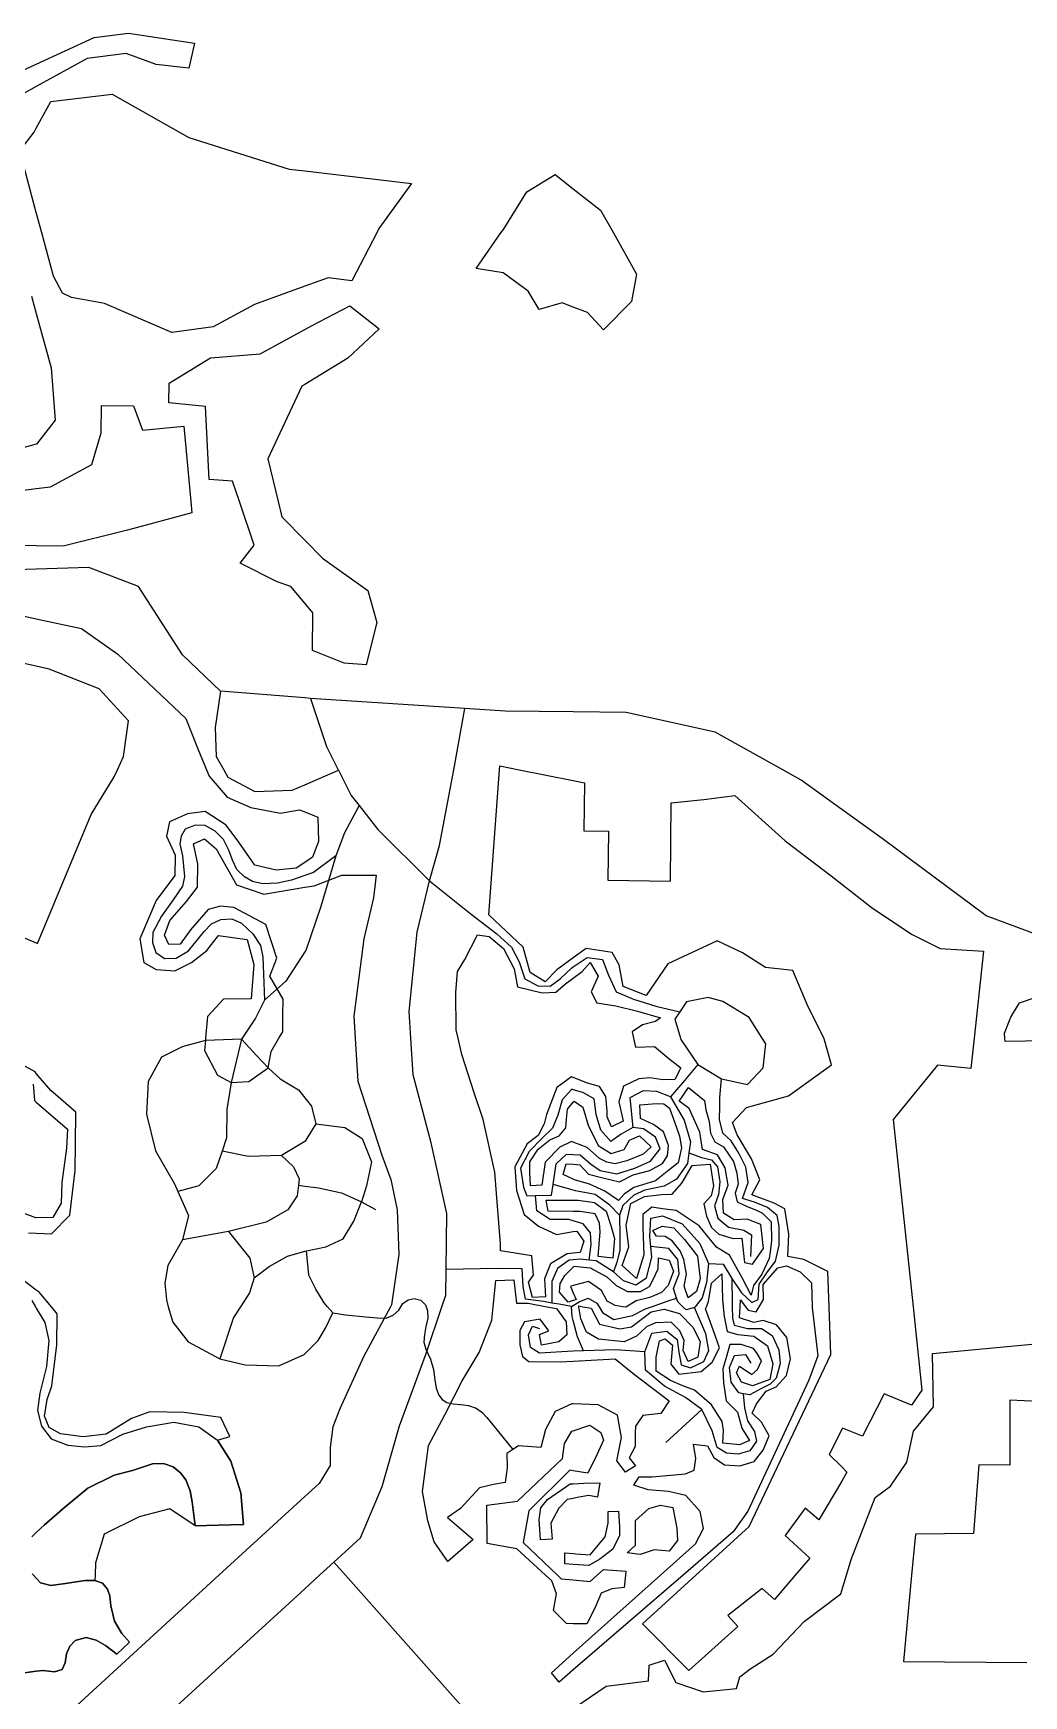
# Model space of a CAD drawing. Header units: millimetres. Extents: x 0 to 1153, y 0 to 888.
# Drawn here: x 419.7 to 530.3, y 586.5 to 772.3 of the extents above; entities that cross this region are included whole.
import ezdxf

# ---------------------------------------------------------------- set-up
doc = ezdxf.new("R2010")
doc.units = ezdxf.units.MM

msp = doc.modelspace()

# ---------------------------------------------------------------- linework, layer by layer
at = {"layer": 'parks'}
for points in [[(418.309, 768.0846, 4.2425), (420, 768.8654, 4.2388), (426.4664, 771.8511, 4.1881), (430.308, 772.3155, 4.1583), (437.6711, 771.2225, 4.1033), (437.0295, 768.4055, 4.1118), (433.4146, 768.8397, 4.1383), (430.0327, 770.0423, 4.1625), (425.6785, 769.4912, 4.1958), (420, 766.3549, 4.24), (418.5339, 765.5452, 4.2432)], [(418.1607, 759.1661, 4.2468), (419.7524, 761.2468, 4.2427), (420, 761.6983, 4.242), (421.6403, 764.6898, 4.2287), (428.491, 765.4986, 4.1781), (437.0473, 760.6558, 4.1218), (448.257, 757.1373, 4.049), (450, 756.9338, 4.0373), (461.9354, 755.5403, 4.0681), (458.2938, 750.4925, 4.0708), (458.0383, 750, 4.0713), (455.266, 744.6567, 4.1111), (452.6006, 744.9678, 4.1016), (450, 744.0351, 4.1033), (444.3812, 742.0198, 4.1552), (439.7476, 739.5208, 4.2038), (435.1367, 738.8891, 4.2362), (427.6236, 742.1118, 4.2564), (423.9316, 742.7792, 4.274), (422.9148, 743.284, 4.2766), (421.9066, 745.164, 4.2693), (420.6129, 750, 4.2432), (420, 752.291, 4.2462), (418.1607, 759.1661, 4.2468)], [(469.1485, 746.0399, 4.1339), (471.9256, 750, 4.1064), (472.1982, 750.3887, 4.1061), (474.8066, 754.5942, 4.101), (477.9947, 756.5161, 4.103), (480, 754.9434, 4.1123), (483.0612, 752.5427, 4.162), (484.4821, 750, 4.1884), (487.0659, 745.3764, 4.265), (486.5174, 742.326, 4.2845), (483.3863, 739.1675, 4.2684), (481.5798, 741.1129, 4.226), (480, 741.7126, 4.1987), (478.7478, 742.188, 4.1914), (476.2052, 741.429, 4.1917), (474.9515, 743.4885, 4.1706), (472.1634, 745.548, 4.1457), (469.1485, 746.0399, 4.1339)], [(419.474, 742.9262, 4.2979), (420, 741.0105, 4.3105), (421.6704, 734.927, 4.3439), (422.1189, 729.0769, 4.3832), (420.0323, 726.3889, 4.4133), (420, 726.3799, 4.4135), (417.9875, 725.8191, 4.4198)], [(434.8172, 731.0041, 4.3003), (434.8439, 733.206, 4.2828), (439.4735, 736.0303, 4.2339), (445.0012, 736.4742, 4.1985), (450, 739.1997, 4.1458), (450.7695, 739.6192, 4.144), (455.0322, 741.8533, 4.135), (458.3256, 739.2859, 4.1657), (454.8174, 736.0112, 4.1857), (450, 733.0594, 4.1997), (449.6724, 732.8587, 4.2033), (445.8818, 724.7556, 4.2935), (447.0287, 720, 4.3287), (447.4416, 718.288, 4.3454), (450, 715.6794, 4.3618), (451.9886, 713.6518, 4.3889), (457.0594, 710.0314, 4.4414), (458.0468, 706.4512, 4.4834), (456.8627, 701.736, 4.5324), (454.4034, 701.9145, 4.5241), (450.8482, 703.3236, 4.4994), (450.8997, 707.5601, 4.453), (450, 708.6254, 4.4391), (448.4337, 710.4799, 4.4262), (446.9057, 711.0095, 4.4276), (442.7753, 713.0946, 4.4244), (444.3342, 715.1106, 4.395), (442.69, 720, 4.3495), (441.9277, 722.2669, 4.3343), (439.3087, 722.4566, 4.3457), (438.8962, 730.6107, 4.2813), (434.8172, 731.0041, 4.3003)], [(417.9711, 721.1733, 4.4522), (420, 721.4352, 4.4483), (421.589, 721.6404, 4.4391), (426.1904, 724.1212, 4.3982), (427.2565, 727.6764, 4.3663), (427.3015, 730.7237, 4.3433), (430.8813, 730.6802, 4.3242), (431.8713, 727.9642, 4.3399), (436.4799, 728.41, 4.312), (437.267, 720, 4.3755), (437.3854, 718.7353, 4.3887), (430.193, 716.7784, 4.4443), (423.0109, 715.0072, 4.4977), (420, 715.0438, 4.5117), (414.3171, 715.1128, 4.516)], [(417.1656, 707.4959, 4.5951), (420, 706.8846, 4.5994), (425.0648, 705.7924, 4.5873), (429.1299, 702.9369, 4.5991), (436.7064, 695.7272, 4.642), (438.0479, 692.3379, 4.6726), (439.0198, 690, 4.6936), (439.3213, 689.2746, 4.6989), (441.3388, 686.9364, 4.7116), (443.9782, 685.7893, 4.711), (447.2953, 685.1729, 4.7027), (449.4256, 685.5466, 4.6899), (450, 685.3072, 4.6898), (451.4692, 684.6948, 4.7), (451.5482, 681.9899, 4.7271), (450.8796, 680.2325, 4.7427), (450, 679.6488, 4.7459), (449.0507, 679.0189, 4.7558), (446.8184, 678.8044, 4.7665), (444.4113, 679.3354, 4.7707), (442.6444, 681.9121, 4.7533), (441.2133, 683.8344, 4.7411), (438.8822, 685.3587, 4.7369), (436.8969, 685.0855, 4.7478), (434.8878, 684.1714, 4.7646), (434.5569, 682.5864, 4.7801), (435.5062, 680.4656, 4.7952), (435.4784, 678.1801, 4.8158), (433.3908, 675.3993, 4.8482), (431.5564, 671.1008, 4.8923), (432.0278, 668.4561, 4.9138), (433.4009, 667.6775, 4.9163), (435.469, 667.5316, 4.9112), (437.3506, 668.4844, 4.8967), (439.061, 669.811, 4.8791), (440.3439, 671.4772, 4.8594), (443.5672, 671.0293, 4.8529), (444.3084, 668.2326, 4.8771), (444.0064, 664.4173, 4.9144), (440.929, 664.371, 4.9237), (439.1154, 662.4417, 4.9467), (438.9268, 660, 4.9697), (438.9068, 659.7403, 4.9708), (438.8133, 658.6264, 4.9755), (440.2666, 655.8954, 4.9829), (441.7668, 655.0502, 4.9826), (443.7584, 655.184, 4.9772), (445.9026, 656.7005, 4.9655), (446.2286, 658.5363, 4.9569), (447.0988, 660, 4.9484), (447.534, 660.732, 4.9401), (447.5565, 662.5901, 4.9219), (447.5782, 664.3739, 4.9044), (446.0829, 666.9381, 4.884), (446.8747, 668.9634, 4.8619), (445.6415, 672.7138, 4.8297), (442.0764, 674.6248, 4.824), (440.5919, 674.7822, 4.8279), (439.2124, 674.3808, 4.8365), (437.2349, 672.119, 4.8641), (436.0968, 670.5346, 4.8822), (434.8177, 670.4943, 4.8868), (434.3189, 671.5411, 4.8791), (434.9059, 673.1508, 4.8628), (436.7779, 675.2838, 4.837), (438.012, 676.8764, 4.818), (438.0439, 679.5056, 4.7939), (437.5512, 681.7138, 4.7757), (438.7968, 682.2748, 4.7655), (440.118, 681.1716, 4.7704), (442.3629, 677.158, 4.7992), (445.427, 676.108, 4.7978), (450, 676.8752, 4.7734), (451.0567, 677.0525, 4.7748), (454.1477, 678.2136, 4.7724), (457.9761, 678.2415, 4.7834), (457.6976, 675.7081, 4.8081), (456.6111, 671.1311, 4.8509), (455.467, 662.4755, 4.9341), (455.6306, 660, 4.9595), (455.9464, 655.2219, 4.9838), (458.627, 646.938, 5.0359), (459.6011, 644.2315, 5.0542), (460.335, 640.831, 5.0753), (460.5299, 635.8202, 5.1026), (459.6948, 630.2273, 5.1271), (459.5721, 630, 5.1275), (456.5553, 624.4114, 5.1171), (453.9273, 618.5893, 5.1047), (453.1356, 616.5733, 5.1003), (452.852, 614.2816, 5.0997), (452.8274, 612.2562, 5.1009), (451.5963, 610.2548, 5.0916), (450, 608.7904, 5.0781), (440.4175, 600, 5.0707), (420, 581.2703, 4.8309)], [(390, 683.3735, 4.864), (420, 670.6633, 4.9343), (420.154, 670.5981, 4.9343), (426.1471, 685.0209, 4.7942), (428.7074, 689.2084, 4.7477), (429.0719, 690, 4.7393), (429.7499, 691.4723, 4.7202), (430.3178, 695.4609, 4.6744), (427.0369, 699.0596, 4.6508), (421.4373, 701.2555, 4.6532), (420, 701.5779, 4.6564), (417.1016, 702.2281, 4.6516)], [(470.5731, 673.7956, 4.8665), (471.774, 690, 4.7023), (471.806, 690.432, 4.6976), (473.9659, 690, 4.7083), (480, 688.7932, 4.7374), (481.2533, 688.5425, 4.759), (481.1884, 683.1911, 4.8139), (483.9292, 683.1578, 4.8547), (483.8624, 677.6578, 4.91), (490.8542, 677.5729, 5.0111), (490.9602, 686.3061, 4.9282), (494.5851, 686.6896, 4.979), (498.0669, 687.1305, 5.0274), (503.6637, 682.0727, 5.1558), (508.8027, 678.1449, 5.2637), (510, 677.2183, 5.2885), (513.4503, 674.5482, 5.3852), (517.8659, 671.5955, 5.5032), (521.0036, 670.0243, 5.5821), (525.8589, 669.7237, 5.6878), (524.7867, 660, 5.7336), (524.4131, 656.6117, 5.739), (520.6855, 656.9821, 5.6636), (515.7608, 650.9184, 5.6017), (517.968, 630, 5.7553), (518.9504, 620.6899, 5.7817), (517.7951, 619.0035, 5.7719), (514.7413, 620.2485, 5.7363), (512.3343, 615.5202, 5.7249), (510.0758, 616.4396, 5.6995), (510, 616.2893, 5.6993), (508.5854, 613.4843, 5.6917), (510, 612.0922, 5.7151), (510.5835, 611.518, 5.7223), (510, 610.5241, 5.721), (507.4417, 606.1667, 5.7051), (505.9232, 607.4768, 5.6807), (503.6965, 604.4374, 5.6645), (506.423, 601.9048, 5.7087), (504.7974, 600, 5.6958), (502.4829, 597.288, 5.6691), (501.1232, 598.5125, 5.6509), (497.2824, 595.4927, 5.6021), (498.3944, 594.2712, 5.6169), (492.9242, 589.3478, 5.5404), (487.7209, 594.568, 5.4748), (493.6815, 600, 5.5573), (499.665, 605.4527, 5.6096), (508.8011, 624.6693, 5.652), (508.59, 630, 5.6289), (508.4341, 633.9379, 5.5982), (505.7809, 635.2617, 5.5532), (503.9948, 635.5993, 5.527), (504.105, 638.0975, 5.5105), (503.6519, 640.9278, 5.4841), (502.4531, 641.5835, 5.4636), (499.9546, 642.4872, 5.4241), (500.8622, 644.1767, 5.424), (499.9156, 646.5204, 5.3948), (498.3339, 649.2065, 5.3549), (497.7911, 650.579, 5.338), (499.3458, 652.2513, 5.3464), (504.0609, 653.56, 5.3987), (508.8744, 657.0511, 5.4362), (508.0225, 659.9513, 5.4041), (507.9983, 660, 5.4034), (506.1268, 663.7654, 5.3472), (504.5506, 667.5664, 5.2936), (501.486, 667.9195, 5.2489), (498.9086, 669.5583, 5.1991), (496.0957, 670.8934, 5.1482), (490.5579, 668.303, 5.0968), (488.1656, 664.7825, 5.099), (485.5883, 665.7802, 5.0545), (485.1302, 668.2017, 5.0239), (484.3398, 669.5865, 4.999), (481.4361, 670.0213, 4.9547), (480, 668.9762, 4.9459), (478.1706, 667.645, 4.9541), (476.8515, 666.2951, 4.9641), (475.1701, 667.3562, 4.9477), (474.3973, 670.1811, 4.9158), (470.5731, 673.7956, 4.8665)], [(466.8875, 665.1244, 4.9443), (467.0756, 667.4545, 4.921), (467.8994, 668.8197, 4.9096), (469.307, 671.5437, 4.8859), (470.6075, 671.3607, 4.8918), (472.2059, 670.0497, 4.9103), (473.3931, 667.7773, 4.9376), (473.7762, 665.7656, 4.9598), (476.5172, 665.0912, 4.9756), (478.0603, 665.1468, 4.98), (479.1188, 666.1003, 4.9734), (480, 666.7347, 4.9695), (480.9973, 667.4527, 4.9755), (481.8969, 668.4825, 4.977), (482.7735, 666.9573, 5.0046), (482.0167, 665.1824, 5.0128), (482.6494, 663.976, 5.0337), (484.755, 663.6252, 5.0652), (487.1773, 663.029, 5.1033), (489.7494, 662.273, 5.1446), (489.1773, 661.8804, 5.1409), (487.7261, 661.4985, 5.1257), (486.5816, 660.704, 5.1187), (486.7381, 660, 5.1278), (486.9605, 658.9989, 5.1376), (489.0632, 659.0663, 5.1644), (490.6696, 657.7552, 5.1944), (492.0312, 656.6887, 5.2196), (491.3683, 655.4052, 5.22), (489.993, 655.3475, 5.2025), (488.5496, 655.5973, 5.1819), (487.3331, 655.4541, 5.1671), (485.6212, 654.6665, 5.1502), (485.1123, 652.8979, 5.1558), (485.5734, 650.7273, 5.1769), (484.2631, 650.0927, 5.1641), (483.7974, 651.232, 5.1501), (483.8052, 651.8731, 5.1458), (483.6569, 653.4824, 5.1327), (482.9515, 654.6246, 5.1157), (481.581, 654.9664, 5.0954), (480, 655.6236, 5.0703), (479.8078, 655.7034, 5.0691), (478.171, 654.5153, 5.071), (476.9993, 651.4725, 5.0867), (476.7469, 650.4348, 5.0925), (476.0839, 649.142, 5.0982), (474.8576, 648.1905, 5.0991), (473.4599, 645.6336, 5.1093), (473.6594, 642.9737, 5.127), (474.5141, 640.3058, 5.1481), (476.1205, 638.9947, 5.1646), (478.1395, 638.0874, 5.1808), (480, 638.3929, 5.1882), (480.4057, 638.4595, 5.1932), (481.1991, 637.3255, 5.2115), (480.776, 636.0483, 5.2146), (480, 635.9686, 5.2048), (479.3197, 635.8988, 5.2017), (477.4441, 634.7879, 5.1991), (476.7764, 633.1141, 5.2065), (476.9118, 631.0961, 5.2206), (475.4645, 631.0394, 5.2127), (474.9897, 632.7363, 5.1991), (475.5667, 633.5284, 5.1972), (475.3613, 635.7052, 5.182), (471.8753, 636.2307, 5.1602), (471.8851, 637.039, 5.1553), (471.5363, 641.2247, 5.1277), (471.2547, 645.0192, 5.1031), (469.9517, 650.9169, 5.0617), (468.9412, 653.9119, 5.0398), (467.5386, 658.194, 5.0095), (467.1352, 660, 4.9977), (466.9247, 660.9426, 4.9873), (466.8875, 665.1244, 4.9443)], [(532.8103, 659.7248, 5.8992), (528.2699, 659.6312, 5.8063), (528.2436, 660, 5.8047), (528.2016, 660.5891, 5.7998), (528.8783, 662.3557, 5.8018), (529.8647, 663.9513, 5.8117), (533.6848, 665.2708, 5.883)], [(419.1377, 638.2463, 5.0973), (420, 638.2106, 5.0933), (421.6858, 638.141, 5.0903), (423.7652, 640.2343, 5.0789), (424.3293, 645.2266, 5.0601), (424.3654, 648.1996, 5.0495), (424.4086, 651.7579, 5.0367), (421.6248, 654.1705, 5.0349), (420, 656.0805, 5.0323), (419.8677, 656.2361, 5.0322), (417.0734, 657.7846, 5.0347)], [(485.4498, 634.6164, 5.2868), (486.2104, 636.7072, 5.2824), (485.9121, 639.1267, 5.2617), (486.4289, 641.5364, 5.2518), (487.9728, 642.3167, 5.2668), (489.9174, 642.5347, 5.291), (491.061, 642.5952, 5.3057), (492.1224, 643.7903, 5.3114), (493.2736, 645.7927, 5.3125), (495.3052, 645.9353, 5.3382), (495.6755, 643.5148, 5.3602), (495.4221, 642.3936, 5.3648), (494.6042, 641.5115, 5.3602), (494.9072, 640.1326, 5.3739), (495.4589, 638.8436, 5.3904), (496.2572, 638.1091, 5.4062), (497.8734, 637.6063, 5.4312), (498.8492, 637.6688, 5.4437), (499.1358, 634.9428, 5.467), (500.0207, 634.7648, 5.48), (501.2568, 636.5245, 5.4839), (500.9615, 639.1856, 5.461), (499.4341, 639.771, 5.4365), (497.9708, 639.7051, 5.4176), (496.773, 640.4444, 5.3965), (496.7037, 641.9785, 5.3847), (497.2986, 643.5788, 5.3812), (496.9944, 645.5152, 5.3634), (496.1169, 646.9661, 5.3416), (494.4298, 647.5534, 5.3153), (494.1336, 649.4897, 5.2977), (492.9513, 652.1616, 5.2634), (491.8264, 652.9837, 5.243), (492.8918, 654.5039, 5.2462), (494.6641, 653.0329, 5.2797), (494.8033, 651.9905, 5.2889), (495.2031, 650.6847, 5.3033), (495.3473, 649.4007, 5.3143), (495.823, 648.4285, 5.3274), (496.775, 647.8502, 5.344), (497.8982, 646.229, 5.3703), (498.2819, 644.9235, 5.3846), (498.4351, 643.7136, 5.3952), (498.0948, 642.6771, 5.3981), (498.3228, 641.7079, 5.408), (499.4516, 641.211, 5.4265), (500.4935, 640.7988, 5.4432), (501.1528, 640.4656, 5.4544), (502.1, 639.4877, 5.4739), (502.1625, 637.3963, 5.4897), (501.9871, 636.1161, 5.4966), (501.8904, 635.3925, 5.5005), (501.0698, 633.6277, 5.5021), (500.1513, 632.3565, 5.499), (499.8908, 631.3004, 5.503), (498.8674, 633.2456, 5.4755), (497.4434, 635.7531, 5.4386), (495.992, 636.6721, 5.4128), (494.0866, 639.0275, 5.3709), (491.51, 640.7406, 5.3246), (489.9778, 640.9265, 5.3031), (488.7733, 641.1083, 5.2858), (487.7886, 640.3119, 5.2783), (487.7711, 638.8718, 5.2881), (487.8936, 635.7947, 5.3112), (487.0543, 633.1474, 5.3184), (485.4498, 634.6164, 5.2868)], [(475.1382, 644.9721, 5.1211), (475.1528, 646.1799, 5.1134), (476.0653, 647.6091, 5.1081), (477.3726, 648.6525, 5.1069), (478.4251, 649.1136, 5.1082), (479.171, 649.9873, 5.1055), (479.2626, 650.9525, 5.0993), (479.3643, 652.0849, 5.092), (480, 652.8461, 5.0893), (480.0942, 652.9588, 5.0898), (481.0612, 652.3059, 5.1069), (481.684, 650.282, 5.129), (482.7834, 648.02, 5.1589), (484.2269, 647.1104, 5.1842), (485.695, 647.5758, 5.2003), (486.2751, 648.6188, 5.2007), (487.4078, 649.0975, 5.2122), (488.6956, 647.8739, 5.2377), (487.7987, 647.0671, 5.2315), (485.9992, 646.2991, 5.2131), (484.7006, 645.9803, 5.1982), (483.7358, 646.1593, 5.1843), (482.9336, 646.5686, 5.1709), (481.5659, 647.7932, 5.1445), (480, 648.3806, 5.1199), (479.7997, 648.4558, 5.1185), (478.4895, 647.8305, 5.1171), (476.8549, 646.1592, 5.1211), (476.5039, 643.5803, 5.1364), (475.2085, 643.5217, 5.1308), (475.1382, 644.9721, 5.1211)], [(478.8598, 644.7596, 5.1395), (479.2021, 645.9635, 5.1329), (480, 645.9151, 5.1368), (480.7354, 645.8705, 5.1468), (481.6976, 644.8181, 5.1667), (483.2988, 644.3898, 5.1907), (485.1637, 643.9676, 5.2183), (486.7077, 644.7573, 5.2332), (488.5753, 645.2085, 5.2546), (489.9595, 646.0001, 5.2674), (490.5376, 646.8759, 5.2688), (490.6392, 648.0083, 5.2623), (490.0824, 649.5389, 5.2442), (488.9575, 650.361, 5.2237), (487.519, 651.0196, 5.2003), (487.4497, 652.5536, 5.1887), (489.3135, 652.6982, 5.2121), (490.1206, 652.6884, 5.2227), (490.7619, 652.1882, 5.2346), (491.3107, 650.6576, 5.2525), (491.8585, 649.0435, 5.271), (492.0826, 647.7491, 5.283), (491.7424, 646.0621, 5.2904), (490.6779, 645.2666, 5.282), (489.2089, 644.0765, 5.2709), (486.77, 643.307, 5.244), (485.7065, 642.5951, 5.2349), (485.0503, 641.869, 5.2313), (483.5288, 642.9282, 5.2038), (481.8357, 643.6828, 5.1763), (480.1395, 644.1866, 5.1504), (480, 644.2491, 5.1482), (478.8598, 644.7596, 5.1395)], [(476.9709, 641.8928, 5.1497), (480, 641.9191, 5.1641), (480.5356, 641.9238, 5.1712), (482.3865, 641.6598, 5.1975), (483.6693, 640.6778, 5.2212), (484.2171, 639.0636, 5.2396), (484.599, 637.6095, 5.2547), (484.4128, 635.4374, 5.2673), (482.8008, 635.6242, 5.2445), (483.0017, 638.3536, 5.2284), (482.9257, 639.3302, 5.2206), (482.4509, 640.3767, 5.2071), (480.7598, 640.6388, 5.1829), (480, 640.648, 5.1728), (477.2039, 640.682, 5.1589), (476.9709, 641.8928, 5.1497)], [(488.8938, 638.5237, 5.3055), (489.9544, 638.994, 5.3162), (491.2551, 638.8295, 5.3347), (492.4459, 637.5142, 5.3597), (493.8857, 635.6476, 5.392), (494.1749, 633.1353, 5.4136), (493.7579, 631.7001, 5.4181), (492.8541, 630.9862, 5.411), (492.3824, 632.2836, 5.3956), (492.6387, 633.6464, 5.3895), (492.3467, 635.2667, 5.3742), (491.9429, 636.238, 5.362), (491.0696, 637.373, 5.3424), (490.2684, 637.8659, 5.3283), (489.2935, 637.8777, 5.3153), (488.8938, 638.5237, 5.3055)], [(478.4608, 631.6441, 5.2257), (478.5525, 632.6094, 5.2198), (479.0506, 633.4861, 5.2166), (480, 634.4154, 5.2155), (480.1101, 634.5232, 5.2162), (481.89, 634.3344, 5.2412), (483.7402, 633.3548, 5.2727), (484.7833, 632.3758, 5.2934), (486.07, 631.719, 5.3151), (487.5243, 631.7014, 5.3347), (488.506, 632.2563, 5.344), (488.9231, 633.041, 5.3441), (489.4971, 634.242, 5.3434), (489.5119, 635.4591, 5.3351), (490.7234, 635.1935, 5.3531), (491.1962, 633.9798, 5.3679), (490.6094, 632.3794, 5.3712), (489.8804, 631.5799, 5.3671), (488.5711, 631.0382, 5.3533), (487.024, 630.6482, 5.3353), (485.9677, 630, 5.3257), (485.8806, 629.9466, 5.3247), (485.5245, 630, 5.3197), (484.6681, 630.1285, 5.3074), (483.7949, 630.613, 5.2923), (483.1543, 631.8288, 5.2754), (481.7117, 632.8126, 5.2493), (480, 632.3551, 5.2296), (479.6832, 632.2705, 5.2284), (480, 631.5421, 5.2351), (480.313, 630.8225, 5.2442), (480, 630.7088, 5.2408), (479.4219, 630.4988, 5.2389), (478.4608, 631.6441, 5.2257)], [(419.4924, 604.2796, 5.0625), (420, 604.7514, 5.061), (420.9231, 605.6095, 5.0635), (423.193, 607.5983, 5.0689), (425.7603, 609.7322, 5.0738), (428.7107, 611.1645, 5.0766), (430.7474, 611.7159, 5.0775), (431.8787, 612.0831, 5.078), (433.002, 612.4505, 5.0784), (434.2091, 612.4823, 5.0783), (435.2834, 612.0975, 5.0778), (436.1224, 611.4276, 5.0772), (436.7123, 610.6492, 5.0765), (437.2088, 609.4166, 5.0755), (437.4098, 608.1969, 5.0745), (437.7606, 605.498, 5.0724), (440.335, 605.5782, 5.0739), (443.1732, 605.6739, 5.0754), (442.8483, 609.1902, 5.0765), (441.7324, 612.7254, 5.0779), (440.2429, 615.1037, 5.0794), (441.6143, 615.5052, 5.0792), (440.6252, 617.6358, 5.0807), (436.5402, 618.1964, 5.0834), (432.6967, 618.2431, 5.0857), (430.6497, 617.4967, 5.0858), (427.8154, 615.7471, 5.0843), (425.2544, 615.453, 5.0847), (422.6933, 615.8093, 5.0864), (421.4231, 616.503, 5.0884), (420.9351, 617.782, 5.0916), (421.2055, 619.6464, 5.0957), (421.7434, 621.1637, 5.0987), (422.3104, 625.7378, 5.1082), (422.3527, 629.2218, 5.1157), (421.6946, 630, 5.1185), (420.3279, 631.6159, 5.1152), (420, 631.8674, 5.1149), (417.2874, 633.9479, 5.1221)], [(477.5605, 589.079, 5.3262), (480, 591.2661, 5.363), (489.7414, 600, 5.5082), (493.6555, 603.5093, 5.542), (494.5631, 605.1987, 5.5462), (494.1869, 607.1267, 5.5333), (492.5943, 608.9208, 5.5053), (490.6575, 609.3532, 5.4788), (488.3901, 609.5387, 5.449), (486.7739, 610.0415, 5.4261), (487.3609, 611.0007, 5.4293), (488.8072, 610.9832, 5.4479), (492.5277, 611.3376, 5.4941), (493.5075, 611.7252, 5.5049), (493.6831, 613.024, 5.5016), (493.4548, 614.6343, 5.4918), (494.9951, 614.4576, 5.5125), (495.7065, 613.1481, 5.5272), (496.9115, 612.3437, 5.546), (498.6124, 612.2301, 5.5684), (500.2325, 612.7029, 5.5872), (501.2149, 613.9733, 5.5947), (501.8898, 615.5819, 5.597), (501.0213, 617.1163, 5.5795), (499.9784, 618.1047, 5.5619), (500.4784, 619.1393, 5.5643), (501.5428, 620.5759, 5.5724), (502.6832, 621.036, 5.5855), (503.8335, 622.3136, 5.5955), (504.2716, 624.1667, 5.594), (503.8853, 626.578, 5.5793), (502.6954, 627.9677, 5.558), (501.2389, 628.4593, 5.5366), (500.1812, 628.2305, 5.5234), (498.5651, 628.7519, 5.4997), (498.635, 630, 5.4954), (498.6774, 630.7576, 5.4906), (499.2608, 630, 5.5038), (499.5586, 629.6133, 5.5094), (500.4436, 629.4446, 5.5219), (500.781, 630, 5.5242), (501.2673, 630.8005, 5.525), (501.2079, 632.4924, 5.5121), (502.8605, 634.3307, 5.521), (503.8223, 634.5607, 5.5322), (505.3488, 633.901, 5.5573), (506.6286, 632.6775, 5.5832), (506.6817, 630, 5.6033), (506.6831, 629.9264, 5.6036), (507.3449, 624.529, 5.6332), (506.3368, 621.8001, 5.6305), (499.5258, 607.1548, 5.6008), (497.8753, 604.8333, 5.5895), (492.268, 600, 5.5397), (480, 589.4253, 5.358), (478.4112, 588.0558, 5.3338), (477.5605, 589.079, 5.3262)], [(489.2625, 622.8157, 5.4015), (489.2811, 624.3486, 5.395), (489.6392, 626.1934, 5.3916), (490.2813, 626.4179, 5.3992), (491.0957, 625.7018, 5.4131), (490.8943, 623.595, 5.4196), (491.7837, 622.4692, 5.4363), (494.2966, 622.7546, 5.4681), (495.524, 623.7897, 5.4799), (496.3506, 625.3965, 5.4841), (495.6479, 627.4121, 5.4663), (494.7812, 629.7549, 5.4448), (494.8829, 630, 5.4452), (495.1187, 630.5685, 5.4443), (495.4636, 632.6457, 5.4342), (496.611, 633.6818, 5.4422), (496.6647, 630.8564, 5.463), (496.7604, 630, 5.4703), (496.8809, 628.921, 5.4764), (497.1881, 627.2354, 5.4876), (498.3908, 626.8956, 5.505), (500.1628, 626.7161, 5.5293), (501.6921, 625.6383, 5.554), (502.315, 623.6236, 5.5703), (501.9739, 621.853, 5.5729), (500.0154, 621.1613, 5.55), (498.8137, 621.5754, 5.5325), (498.251, 622.623, 5.5208), (498.5875, 623.3529, 5.5222), (499.9591, 622.4443, 5.544), (500.6052, 623.0032, 5.5502), (501.0245, 623.9645, 5.5519), (500.5469, 624.7787, 5.5423), (500.1461, 625.3411, 5.5347), (498.7767, 625.7666, 5.5148), (497.4902, 625.7822, 5.4976), (497.0631, 624.1799, 5.4986), (496.7218, 623.0504, 5.4988), (496.8069, 621.5069, 5.5064), (497.0942, 619.4963, 5.5186), (498.3731, 618.1985, 5.5406), (498.839, 616.418, 5.554), (499.7093, 615.0323, 5.571), (498.5689, 614.5722, 5.5581), (496.7091, 614.762, 5.5333), (496.8065, 616.2011, 5.5286), (496.6504, 617.1694, 5.5225), (495.4663, 619.0422, 5.4992), (493.5361, 620.6731, 5.467), (492.2555, 621.1718, 5.4481), (490.8719, 621.7462, 5.4274), (489.2625, 622.8157, 5.4015)], [(463.1416, 609.3527, 5.194), (463.8434, 614.5012, 5.1882), (465.6673, 617.9357, 5.1941), (467.5753, 621.713, 5.1976), (469.476, 624.8957, 5.2009), (470.8945, 628.5117, 5.198), (471.0469, 630, 5.1939), (471.3478, 632.9384, 5.1776), (473.3784, 632.9881, 5.1886), (473.6667, 630.4107, 5.2065), (474.9612, 630.395, 5.214), (477.0546, 630, 5.2286), (478.1188, 629.7992, 5.2357), (479.2277, 628.3269, 5.2489), (479.2821, 626.8766, 5.2559), (478.3854, 626.0884, 5.2538), (476.4387, 625.7032, 5.243), (476.2137, 626.9139, 5.2366), (477.2654, 627.31, 5.2414), (476.3222, 628.613, 5.2302), (474.5363, 628.3095, 5.2207), (474.0372, 627.3492, 5.2213), (474.0175, 625.7326, 5.2274), (474.3216, 624.4466, 5.2343), (475.0419, 623.871, 5.2414), (478.5338, 623.8287, 5.2649), (480, 623.9083, 5.2743), (484.6836, 624.1629, 5.3351), (486.8444, 622.4362, 5.3714), (490.7007, 619.4903, 5.435), (489.7882, 618.0611, 5.4294), (487.7635, 617.8348, 5.404), (486.9418, 616.6368, 5.3987), (486.933, 615.9121, 5.4018), (486.9145, 614.3884, 5.4084), (486.2516, 613.1049, 5.4057), (486.96, 612.2043, 5.4188), (485.8246, 611.5026, 5.4074), (484.8733, 612.7964, 5.3893), (485.3921, 615.3733, 5.3843), (484.9348, 617.8691, 5.367), (482.767, 619.0197, 5.3335), (480, 619.1327, 5.2968), (479.8515, 619.1388, 5.2957), (477.9789, 618.2788, 5.2857), (476.9077, 616.2754, 5.2861), (476.3959, 614.2745, 5.2905), (473.8807, 614.463, 5.2694), (473.2603, 614.0431, 5.2659), (472.5834, 613.5867, 5.2621), (472.6358, 611.9786, 5.2683), (472.3766, 610.3742, 5.2719), (471.0792, 610.1484, 5.2614), (469.532, 609.7583, 5.2491), (467.4022, 607.4518, 5.237), (465.9352, 606.4289, 5.2264), (468.8225, 603.978, 5.2606), (465.9956, 601.5313, 5.2399), (464.472, 603.7334, 5.2193), (463.7409, 606.056, 5.2069), (463.1416, 609.3527, 5.194)], [(480.6157, 630.0848, 5.2533), (481.0685, 630, 5.26), (481.9951, 629.8265, 5.2732), (482.9486, 628.0494, 5.2942), (485.2121, 627.5387, 5.3267), (486.5015, 627.7647, 5.3429), (488.7036, 629.4384, 5.3648), (490.1696, 629.7272, 5.3832), (491.8578, 629.2329, 5.4079), (493.3894, 627.6811, 5.4351), (494.177, 626.064, 5.4525), (493.9086, 624.3668, 5.4561), (492.856, 623.8964, 5.4442), (492.2954, 625.1205, 5.4315), (492.397, 626.2436, 5.428), (491.9222, 627.29, 5.4172), (490.959, 628.2681, 5.4001), (489.1762, 628.2154, 5.3766), (488.1955, 627.7441, 5.3656), (487.0641, 626.7079, 5.3551), (485.6738, 626.0743, 5.3395), (482.8401, 626.3596, 5.3006), (481.4834, 627.1751, 5.2787), (480.8458, 628.6324, 5.2634), (480.6291, 630, 5.2541), (480.6157, 630.0848, 5.2533)], [(480.1911, 585.228, 5.3494), (483.6884, 587.6015, 5.4062), (488.3947, 588.1855, 5.4748), (488.4961, 589.9591, 5.4787), (490.205, 590.5051, 5.5033), (491.4612, 587.9903, 5.5185), (494.5337, 586.9774, 5.5621), (498.2545, 587.3504, 5.616), (498.5977, 588.6285, 5.6207), (499.743, 589.4973, 5.6367), (502.3447, 591.1662, 5.6721), (505.7936, 594.8226, 5.715), (509.883, 597.9137, 5.7632), (510, 598.2977, 5.764), (510.5187, 600, 5.7635), (511.0565, 601.7649, 5.7604), (512.2274, 604.7334, 5.7581), (513.7296, 608.6643, 5.7575), (515.4393, 609.9352, 5.768), (517.2624, 612.6449, 5.778), (518.0235, 616.0923, 5.7791), (520.2382, 618.8066, 5.798), (520.1587, 624.773, 5.7906), (540, 626.6448, 6.0389)], [(540, 619.0486, 6.0077), (528.7746, 619.5579, 5.889), (528.7665, 612.3009, 5.8805), (525.3381, 612.3146, 5.8501), (524.71, 604.6749, 5.8438), (518.2355, 604.5862, 5.7996), (517.8042, 600, 5.8045), (516.8958, 590.3392, 5.8164), (530.6884, 590.2276, 5.89)], [(470.3476, 607.8156, 5.2627), (473.7576, 608.2667, 5.2918), (478.8184, 613.0372, 5.3157), (479.0146, 614.7166, 5.3097), (479.8303, 616.0819, 5.3098), (480, 616.1402, 5.3109), (481.8688, 616.782, 5.3322), (483.0735, 615.959, 5.3516), (483.3825, 615.0725, 5.3597), (482.6277, 613.4648, 5.3573), (481.6354, 611.3861, 5.3542), (480, 611.6621, 5.332), (479.6176, 611.7266, 5.3284), (475.0312, 607.192, 5.3076), (474.413, 603.6685, 5.3156), (478.2321, 600, 5.3688), (478.6552, 599.5936, 5.3719), (480, 599.4731, 5.3854), (481.8964, 599.3033, 5.4088), (482.6565, 600, 5.42), (483.3672, 600.6514, 5.4258), (485.8744, 600.463, 5.4579), (485.8289, 600, 5.4595), (485.692, 598.6068, 5.4552), (484.3077, 598.4657, 5.4374), (483.1033, 597.9971, 5.421), (482.4196, 596.3235, 5.4084), (481.5111, 594.5598, 5.3921), (480, 594.5781, 5.3721), (479.2577, 594.5871, 5.3636), (477.813, 596.0542, 5.3518), (478.1471, 597.8993, 5.3613), (477.6054, 599.3554, 5.3603), (476.9025, 600, 5.3552), (473.693, 602.9432, 5.3114), (470.3837, 603.5502, 5.277), (470.3476, 607.8156, 5.2627)], [(419.4924, 604.2796, 5.0625), (420, 604.7514, 5.061), (420.9231, 605.6095, 5.0635), (423.193, 607.5983, 5.0689), (425.7603, 609.7322, 5.0738), (428.7107, 611.1645, 5.0766), (430.7474, 611.7159, 5.0775), (431.8787, 612.0831, 5.078), (433.002, 612.4505, 5.0784), (434.2091, 612.4823, 5.0783), (435.2834, 612.0975, 5.0778), (436.1224, 611.4276, 5.0772), (436.7123, 610.6492, 5.0765), (437.2088, 609.4166, 5.0755), (437.4098, 608.1969, 5.0745), (437.7606, 605.498, 5.0724), (434.9309, 607.4186, 5.0729), (431.4836, 606.5313, 5.0704), (427.5837, 604.5716, 5.0653), (426.6018, 601.3685, 5.0589), (426.563, 600, 5.0564), (426.5459, 599.3992, 5.0497), (425.4113, 599.413, 5.0486), (423.2652, 599.0674, 5.0423), (421.6403, 598.8548, 5.0381), (420.4771, 599.1477, 5.0402), (420, 599.6582, 5.0456), (419.6806, 600, 5.0513), (419.5461, 600.144, 5.0523)], [(476.2023, 606.23, 5.3223), (476.3857, 607.51, 5.3186), (477.1246, 608.4674, 5.3212), (479.6552, 610.2115, 5.3358), (480, 610.2239, 5.3387), (481.1983, 610.2671, 5.3539), (482.9732, 610.3292, 5.3763), (482.714, 608.7248, 5.3804), (481.7411, 608.8946, 5.3672), (480.4436, 608.6688, 5.3517), (480, 608.5799, 5.3465), (479.306, 608.441, 5.3409), (478.4073, 607.4855, 5.3371), (477.492, 605.8148, 5.336), (477.6302, 604.0383, 5.3451), (476.3426, 603.961, 5.333), (476.2023, 606.23, 5.3223)], [(486.0348, 602.4867, 5.4508), (486.9404, 603.3492, 5.4583), (486.9738, 606.0992, 5.4464), (488.4365, 607.4381, 5.4589), (489.7439, 607.8218, 5.4738), (491.1234, 607.5728, 5.4925), (491.5746, 605.235, 5.5083), (491.6379, 603.8683, 5.5151), (490.7283, 602.6714, 5.5088), (489.0282, 602.85, 5.4867), (487.4871, 602.3018, 5.4698), (486.0348, 602.4867, 5.4508)], [(479.0593, 601.2798, 5.3714), (479.0739, 602.4876, 5.366), (480, 602.4121, 5.3755), (480.2795, 602.3893, 5.3791), (481.9006, 602.286, 5.3999), (483.563, 604.2729, 5.4116), (483.8934, 605.8114, 5.4087), (483.9091, 607.1028, 5.403), (485.0447, 607.1633, 5.4171), (485.1829, 605.3869, 5.427), (485.1712, 604.4207, 5.4312), (484.4256, 602.9058, 5.4287), (482.9575, 601.79, 5.4154), (481.7261, 601.0802, 5.4033), (480, 601.2094, 5.3812), (479.0593, 601.2798, 5.3714)], [(418.1482, 589.0105, 4.9335), (420, 589.2559, 4.9241), (420.7818, 589.3595, 4.9268), (422.0186, 589.2051, 4.9273), (422.893, 589.4732, 4.932), (423.2134, 590.1941, 4.9408), (423.3935, 591.2048, 4.9527), (423.7397, 592.074, 4.9632), (424.3308, 592.708, 4.9713), (425.5894, 593.0272, 4.9769), (426.689, 592.7537, 4.9756), (427.7363, 592.1277, 4.9703), (428.9952, 591.1553, 4.9617), (430.4182, 592.504, 4.9788), (429.5432, 593.4996, 4.9883), (428.7447, 594.8752, 5.0022), (428.3176, 596.5622, 5.0202), (428.2115, 597.6971, 5.0326), (427.9649, 598.4435, 5.0406), (427.3897, 599.1195, 5.0475), (426.5459, 599.3992, 5.0497), (425.4113, 599.413, 5.0486), (423.2652, 599.0674, 5.0423), (421.6403, 598.8548, 5.0381), (420.4771, 599.1477, 5.0402), (420, 599.6582, 5.0456), (419.6806, 600, 5.0513), (419.5461, 600.144, 5.0523)]]:
    msp.add_polyline3d(points, dxfattribs=at)
at = {"layer": 'paths'}
for points in [[(540, 668.5315, 5.9961), (526.1548, 673.6879, 5.6665), (514.5115, 682.3128, 5.3473), (510, 685.5796, 5.2202), (505.4802, 688.8525, 5.1246), (503.4214, 690, 5.0833), (495.8513, 694.2193, 4.9185), (485.896, 696.3937, 4.7422), (480, 696.4653, 4.6519), (472.3759, 696.5578, 4.6306), (467.8801, 696.854, 4.6154), (450.6555, 697.983, 4.5575), (450, 698.0352, 4.5552), (440.6036, 698.7834, 4.5907), (436.3293, 702.8401, 4.5665), (431.4275, 710.5006, 4.5064), (425.867, 712.6216, 4.5099), (420, 712.421, 4.5399), (413.2347, 712.1896, 4.5482)], [(440.6036, 698.7834, 4.5907), (439.979, 694.7303, 4.6377), (440.1156, 691.5043, 4.6722), (440.9421, 690, 4.6848), (441.3901, 689.1844, 4.6904), (444.4314, 687.5772, 4.6919), (448.5968, 687.7124, 4.6721), (450, 688.3263, 4.6598), (453.763, 689.9727, 4.6537)], [(420, 571.0203, 4.7111), (450, 598.4842, 5.0664), (451.6558, 600, 5.0975), (453.2639, 601.4722, 5.1128), (456.2219, 604.1867, 5.1391), (458.6569, 609.9089, 5.1535), (460.5775, 616.6966, 5.1578), (463.5604, 624.7631, 5.1625), (465.32, 630, 5.1608), (465.7494, 631.2781, 5.156), (465.7893, 634.1731, 5.1398), (465.8605, 640.4294, 5.1046), (464.1179, 648.3023, 5.0525), (462.1006, 655.9184, 5.0029), (461.8501, 660, 4.9802), (461.6669, 662.9856, 4.9492), (462.566, 671.8765, 4.8617), (463.9222, 677.6025, 4.8075), (465.0408, 681.5287, 4.7707), (466.6484, 690, 4.6884), (466.7227, 690.3915, 4.6843), (467.8801, 696.854, 4.6154)], [(450.6555, 697.983, 4.5575), (452.4283, 692.6, 4.6213), (453.7491, 690, 4.6534), (453.763, 689.9727, 4.6537), (455.1991, 687.1398, 4.686), (456.0805, 686.014, 4.6998), (458.1818, 683.3403, 4.7326), (463.9222, 677.6025, 4.8075), (468.6, 673.866, 4.8598), (471.4791, 671.6739, 4.8913), (473.0867, 670.1877, 4.9116), (473.97, 668.5601, 4.9313), (474.602, 666.6383, 4.9533), (476.0392, 665.8682, 4.9659), (477.4372, 665.8234, 4.9709), (478.534, 666.637, 4.9659), (479.8517, 667.8755, 4.957), (480, 667.9769, 4.9564), (481.5601, 669.0441, 4.9665), (483.2834, 668.8002, 4.9926), (483.9493, 667.0359, 5.0197), (484.7899, 665.1859, 5.0499), (486.7381, 664.3817, 5.0839), (489.2459, 663.5893, 5.1251), (491.9156, 662.9622, 5.1665)], [(456.0805, 686.014, 4.6998), (454.453, 682.9581, 4.7258), (453.4788, 680.3952, 4.7486), (450.9789, 678.5401, 4.7598), (450, 678.1953, 4.7603), (448.5309, 677.6778, 4.771), (446.9602, 677.3252, 4.7804), (445.3293, 677.2707, 4.787), (444.1657, 677.5357, 4.7888), (443.2607, 678.0392, 4.7875), (442.4078, 678.8765, 4.7828), (441.9167, 679.8953, 4.7752), (441.4988, 681.0247, 4.7662), (440.9299, 682.221, 4.7573), (439.9903, 683.1616, 4.7525), (438.879, 683.7791, 4.7514), (437.7687, 683.8297, 4.7556), (436.6523, 683.3694, 4.7644), (436.1872, 682.5852, 4.7734), (436.0331, 681.7415, 4.7816), (436.3444, 680.3904, 4.7925), (436.4503, 679.2369, 4.8025), (436.5642, 678.0926, 4.8124), (436.3514, 677.0173, 4.8229), (435.2938, 675.4784, 4.8406), (434.0088, 673.6449, 4.8615), (433.0276, 671.817, 4.8811), (432.9743, 670.7212, 4.8909), (433.3523, 669.6015, 4.8995), (434.3268, 668.9021, 4.9026), (435.6462, 668.9604, 4.8978), (437.0066, 669.7709, 4.8861), (438.7432, 671.9427, 4.8606), (439.5929, 672.8058, 4.8497), (440.6375, 673.2763, 4.8417), (441.8531, 673.3452, 4.8369), (442.934, 672.8489, 4.8378), (444.1906, 671.6907, 4.8445), (445.0375, 670.3517, 4.8545), (445.3098, 669.0846, 4.8657), (445.5069, 664.2597, 4.9115), (444.4836, 662.2557, 4.9336), (442.9933, 660, 4.9591), (442.9367, 659.9143, 4.9596)], [(453.4788, 680.3952, 4.7486), (451.7956, 674.7205, 4.8002), (450.1139, 669.8254, 4.8437), (450, 669.6493, 4.8451), (447.8903, 666.3865, 4.8839), (445.5069, 664.2597, 4.9115)], [(492.6564, 664.0776, 5.1656), (491.9156, 662.9622, 5.1665), (491.3542, 662.1421, 5.167), (491.9704, 660, 5.1956), (492.006, 659.8762, 5.1969), (493.93, 657.0745, 5.2416), (496.5558, 655.4723, 5.2871), (499.4811, 654.8328, 5.3298), (501.2378, 656.6885, 5.3395), (501.5024, 659.3892, 5.3236), (501.1192, 660, 5.3142), (499.6521, 662.3387, 5.2742), (496.7325, 664.1024, 5.2195), (495.0759, 664.5686, 5.1932), (492.6564, 664.0776, 5.1656)], [(442.9367, 659.9143, 4.9596), (438.9068, 659.7403, 4.9708), (436.293, 659.0472, 4.9803), (434.0091, 657.8763, 4.9907), (432.4897, 655.1629, 5.0049), (432.3255, 651.5131, 5.0192), (433.3067, 647.4127, 5.0326), (435.4358, 643.7351, 5.0423), (435.8169, 642.8756, 5.0449), (436.999, 640.1851, 5.0531), (436.3426, 637.4612, 5.0651)], [(442.9367, 659.9143, 4.9596), (441.7668, 655.0502, 4.9826), (441.3067, 652.0359, 4.9961), (441.2681, 648.8585, 5.0092), (440.7545, 647.3687, 5.0164), (440.0837, 645.4348, 5.0258), (438.1742, 643.5067, 5.0375), (435.8169, 642.8756, 5.0449)], [(442.9367, 659.9143, 4.9596), (444.6322, 658.0354, 4.9631), (445.9026, 656.7005, 4.9655), (447.2624, 655.476, 4.9674), (449.2931, 654.2248, 4.9678), (450, 653.3458, 4.97), (450.7496, 652.4137, 4.977), (451.2211, 650.4381, 4.9877), (450.0467, 648.501, 4.9914), (450, 648.473, 4.9913), (447.4062, 646.9163, 5.0038), (443.7043, 646.7754, 5.0124), (440.7545, 647.3687, 5.0164)], [(493.93, 657.0745, 5.2416), (492.447, 655.2895, 5.2349), (490.8612, 653.4685, 5.2269), (489.3334, 654.0635, 5.2028), (487.7989, 654.1154, 5.1824), (486.3211, 653.3351, 5.1686), (486.6622, 650.0163, 5.1961)], [(486.6622, 650.0163, 5.1961), (485.3378, 649.3007, 5.1836), (484.1834, 648.4611, 5.1743), (483.0736, 649.7162, 5.1511), (482.5517, 651.4963, 5.132), (482.3537, 653.2503, 5.1173), (481.0844, 653.9419, 5.096), (480, 654.2545, 5.0797), (479.8398, 654.3007, 5.0788), (478.7673, 653.1386, 5.0826), (478.2694, 651.3931, 5.0923), (477.6801, 649.9702, 5.0994), (476.5127, 648.8425, 5.102), (475.0931, 647.3631, 5.1055), (474.1071, 645.4683, 5.1132), (474.4343, 643.3581, 5.1282), (474.8041, 642.4002, 5.1361), (475.7673, 642.4218, 5.1405), (477.589, 642.4662, 5.1489), (477.7654, 643.6502, 5.1419), (478.1084, 645.9851, 5.1278), (479.237, 647.0579, 5.1256), (480, 647.0155, 5.1292), (480.771, 646.9727, 5.1397), (481.9126, 645.9722, 5.1616), (482.9905, 645.2275, 5.1809), (484.8739, 644.861, 5.2083), (486.8931, 645.4683, 5.2307), (488.6287, 646.2787, 5.2479), (489.7034, 647.6292, 5.2526), (489.1759, 648.9437, 5.2365), (487.8429, 649.8801, 5.2125), (486.6622, 650.0163, 5.1961)], [(495.1068, 634.8371, 5.414), (496.7649, 634.7616, 5.4366), (497.7084, 633.1537, 5.4606), (498.8045, 631.5552, 5.4866), (499.9449, 630.4549, 5.5098), (500.6546, 630.801, 5.5168), (500.7708, 632.5179, 5.5061), (501.616, 633.8047, 5.5082), (502.5947, 635.101, 5.5119), (503.0263, 636.8806, 5.5049), (503.0231, 638.9758, 5.4898), (502.7804, 640.1871, 5.4779), (501.7043, 641.087, 5.4572), (500.2432, 641.6812, 5.4336), (498.904, 642.1077, 5.4129), (499.5358, 643.8848, 5.4086), (499.2707, 645.6063, 5.3928), (498.4887, 647.1678, 5.3714), (497.6379, 648.5528, 5.3504), (496.7231, 649.3843, 5.3325), (496.3603, 650.9185, 5.3168), (496.3781, 652.3816, 5.3067), (496.3901, 653.3681, 5.2999), (496.5558, 655.4723, 5.2871)], [(490.8612, 653.4685, 5.2269), (492.393, 650.8447, 5.2654), (493.0978, 648.4195, 5.2917), (492.9206, 647.18, 5.2981), (492.7538, 646.0069, 5.3041), (491.5505, 644.27, 5.3004), (490.1581, 643.4554, 5.2878), (488.0172, 643.038, 5.2624), (486.7614, 642.4768, 5.2497), (485.5364, 641.3165, 5.2415), (485.1706, 640.2456, 5.2441), (484.0973, 641.3673, 5.2221), (482.4429, 642.5292, 5.1922), (480.2454, 642.9439, 5.1603), (480, 643.0137, 5.1566), (477.7654, 643.6502, 5.1419)], [(451.2211, 650.4381, 4.9877), (454.4846, 650.0175, 5.0031), (456.4199, 648.8046, 5.0171), (457.4753, 646.2086, 5.0345), (456.8992, 643.5209, 5.0452), (456.326, 641.7252, 5.0513)], [(447.4062, 646.9163, 5.0038), (448.7251, 645.618, 5.0065), (449.3885, 644.309, 5.0108), (449.2916, 643.5668, 5.0142), (449.1495, 642.3978, 5.0196), (448.0914, 640.8217, 5.0286), (445.7013, 639.4569, 5.0391), (441.469, 638.4211, 5.0516), (436.3426, 637.4612, 5.0651)], [(492.9206, 647.18, 5.2981), (494.3258, 646.6862, 5.32), (495.4381, 646.4178, 5.3366), (496.1342, 645.6444, 5.3512), (496.3712, 643.9565, 5.3663), (496.2204, 642.5282, 5.3744), (495.7954, 641.2918, 5.3775), (496.1596, 639.8795, 5.3923), (497.3585, 638.8894, 5.4153), (499.0801, 638.547, 5.4405), (499.9128, 638.0269, 5.4553), (499.8168, 635.6114, 5.4713)], [(449.2916, 643.5668, 5.0142), (450, 643.4757, 5.0132), (451.5258, 643.2795, 5.0212), (454.1166, 642.7463, 5.0359), (456.326, 641.7252, 5.0513), (457.8981, 640.8792, 5.0632)], [(444.3391, 633.2385, 5.0678), (446.0245, 634.4817, 5.0596), (448.0764, 635.6369, 5.051), (450, 636.1917, 5.0451), (450.2097, 636.2521, 5.0459), (452.3409, 636.6909, 5.0551), (454.2779, 637.5966, 5.061), (455.4926, 639.5703, 5.0577), (456.326, 641.7252, 5.0513)], [(481.7819, 635.2095, 5.2338), (481.9936, 636.9363, 5.2247), (481.9427, 638.245, 5.2151), (481.1257, 639.2748, 5.1971), (480, 639.5957, 5.18), (479.5009, 639.738, 5.1766), (477.4227, 639.7632, 5.166), (475.9371, 640.7014, 5.1525), (475.7673, 642.4218, 5.1405)], [(485.1706, 640.2456, 5.2441), (485.1996, 637.9173, 5.2606), (485.2177, 636.2653, 5.2723), (484.8781, 634.9945, 5.2765), (484.4833, 633.8907, 5.2789), (485.5871, 632.9239, 5.3003), (486.9922, 632.4302, 5.3225), (488.1843, 633.2361, 5.3328), (488.7842, 635.5236, 5.3249), (488.6655, 636.7444, 5.3148)], [(488.6655, 636.7444, 5.3148), (488.5545, 637.81, 5.3059), (488.6754, 639.9149, 5.2929), (489.9654, 640.1542, 5.3083), (492.1857, 639.2625, 5.344), (494.1424, 637.0771, 5.3853), (495.1068, 634.8371, 5.414), (494.8903, 632.7113, 5.4261), (494.4214, 630.9986, 5.4319), (493.6288, 630, 5.4283), (493.55, 629.9006, 5.4277), (492.6126, 629.657, 5.4162), (492.2528, 630, 5.4099), (491.67, 630.5553, 5.3982), (491.5414, 630.956, 5.3937), (491.2016, 632.0244, 5.3816), (491.8318, 633.6685, 5.3785), (491.6891, 635.2666, 5.3654), (490.6841, 636.5204, 5.3432), (488.6655, 636.7444, 5.3148)], [(436.3426, 637.4612, 5.0651), (434.7015, 634.6006, 5.0793), (434.3658, 632.6255, 5.0876), (434.5349, 630.7557, 5.0945), (434.7531, 630, 5.0971), (435.2482, 628.2847, 5.0945), (436.9796, 626.08, 5.09), (440.505, 624.1881, 5.0844), (443.3578, 623.503, 5.081), (447.1205, 623.383, 5.077), (449.9492, 624.6681, 5.0737), (450, 624.7195, 5.0737), (451.5027, 626.2382, 5.0828), (452.3343, 627.5941, 5.0872), (453.1306, 629.3313, 5.0908), (452.5599, 630, 5.087), (452.185, 630.4392, 5.0828), (451.2366, 631.9653, 5.0705), (450.4646, 633.5451, 5.0592), (450.2097, 636.2521, 5.0459)], [(441.469, 638.4211, 5.0516), (443.8702, 635.4278, 5.0595), (444.3391, 633.2385, 5.0678), (443.8151, 631.5537, 5.0758), (442.802, 630, 5.0839), (442.0236, 628.8064, 5.0847), (440.505, 624.1881, 5.0844)], [(479.8026, 630.0342, 5.2443), (478.4326, 630.2726, 5.2348), (477.5952, 630.4158, 5.229), (476.6724, 630.5822, 5.2226), (474.664, 630.8615, 5.2093), (474.4235, 632.2613, 5.199), (474.2854, 634.2362, 5.1856), (471.5113, 634.2699, 5.1703), (465.7893, 634.1731, 5.1398)], [(484.4833, 633.8907, 5.2789), (482.5436, 635.1226, 5.2445), (481.7819, 635.2095, 5.2338), (480.7918, 635.3323, 5.2197), (480, 635.2437, 5.2098), (479.5411, 635.1923, 5.2077), (478.2235, 634.2549, 5.2069), (477.6244, 632.8211, 5.2132), (477.5952, 630.4158, 5.229)], [(497.7084, 633.1537, 5.4606), (497.7412, 630.3597, 5.4809), (497.7495, 630, 5.4836), (497.7787, 628.7296, 5.4892), (497.9978, 627.9288, 5.4955), (499.4903, 627.567, 5.5169), (501.0252, 627.5484, 5.5374), (502.2365, 626.802, 5.5565), (502.9796, 625.1745, 5.5729), (503.1231, 623.6429, 5.5809), (502.6838, 622.0186, 5.5816), (502.0084, 621.3617, 5.5753), (500.9434, 620.8092, 5.5636), (499.7244, 620.1478, 5.5503), (499.0014, 620.2785, 5.5403), (498.5161, 620.362, 5.5336), (497.6633, 621.5807, 5.5174), (497.4637, 623.2016, 5.508), (498.0236, 624.5584, 5.5098), (499.2355, 624.6435, 5.5255), (499.8627, 623.6825, 5.5377)], [(456.8252, 628.8683, 5.1131), (458.0946, 628.76, 5.1208), (459.1093, 628.7383, 5.1269), (459.8724, 629.0543, 5.1309), (460.5027, 629.6321, 5.1336), (460.732, 630, 5.1342), (460.951, 630.3514, 5.1337), (461.5394, 630.7624, 5.1348), (462.2285, 630.912, 5.138), (462.9618, 630.7451, 5.1431), (463.5068, 630.2181, 5.1491), (463.5742, 630, 5.1507), (463.7144, 629.5466, 5.1525), (463.7446, 628.7378, 5.1546), (463.5173, 627.7928, 5.1554), (463.3625, 626.8934, 5.1564), (463.3203, 626.0483, 5.1581), (463.5184, 625.2468, 5.1612), (464.0324, 624.1441, 5.1671), (464.37, 622.9878, 5.1721), (464.532, 621.8429, 5.176), (464.6883, 620.8932, 5.1794), (464.9825, 620.1184, 5.1834), (465.3364, 619.6402, 5.1872), (465.8837, 619.299, 5.1921), (466.5933, 619.1603, 5.1977), (467.4232, 619.0573, 5.2041), (468.2931, 618.9631, 5.2109), (469.1526, 618.6647, 5.2181), (469.7785, 618.211, 5.2243), (470.3546, 617.6094, 5.2306), (471.0001, 616.8024, 5.2382)], [(481.1442, 625.0848, 5.284), (480.4668, 626.6228, 5.2678), (480, 628.4589, 5.2529), (479.8844, 628.9136, 5.2501), (479.8051, 630, 5.2446), (479.8026, 630.0342, 5.2443), (480, 630.1483, 5.2447), (480.6668, 630.5337, 5.251), (481.6637, 630.965, 5.2613), (482.6485, 630.4099, 5.2784), (482.8904, 630, 5.2844), (483.2745, 629.3491, 5.2926), (484.5426, 628.5688, 5.3131), (486.6268, 629.0313, 5.3389), (488.0755, 629.7675, 5.3549), (488.7306, 630, 5.3627), (490.6131, 630.6679, 5.3833), (491.5414, 630.956, 5.3937)], [(499.0014, 620.2785, 5.5403), (499.1347, 618.6916, 5.5485), (499.4701, 617.2575, 5.5588), (500.2471, 616.0729, 5.5737), (500.4624, 614.9617, 5.581), (499.7152, 613.8844, 5.5758), (498.4331, 613.523, 5.5607), (497.1186, 613.6277, 5.5433), (496.0774, 614.25, 5.5273), (495.5186, 616.1303, 5.5122), (494.3654, 618.5278, 5.487), (492.5604, 619.8578, 5.4577), (490.2112, 621.1279, 5.4214), (488.0875, 622.9053, 5.3857), (487.9886, 624.9684, 5.3752), (488.7767, 627.0541, 5.3764), (490.4764, 627.2663, 5.3981), (491.6191, 626.3544, 5.4172), (491.7924, 624.9223, 5.4257), (492.061, 623.4889, 5.4355), (493.1157, 623.1879, 5.4507), (494.5923, 623.8684, 5.4673), (495.1508, 625.1032, 5.4695), (494.8208, 626.9807, 5.4571), (493.55, 629.9006, 5.4277)], [(453.1306, 629.3313, 5.0908), (454.5662, 629.0908, 5.0994), (456.8252, 628.8683, 5.1131)], [(487.9886, 624.9684, 5.3752), (484.7305, 625.1964, 5.331), (481.1442, 625.0848, 5.284), (480, 625.0239, 5.2691), (476.2211, 624.823, 5.2453), (475.2085, 625.4451, 5.2362), (474.9966, 626.8444, 5.2293), (475.4566, 627.8255, 5.2282), (476.2257, 627.5612, 5.234)], [(494.3654, 618.5278, 5.487), (490.3541, 614.8294, 5.4509)], [(471.0001, 616.8024, 5.2382), (473.2603, 614.0431, 5.2659)], [(453.2639, 601.4722, 5.1128), (454.5688, 600, 5.1272), (480, 571.3092, 5.3086), (481.1605, 570, 5.3249), (486.5261, 563.9467, 5.3654), (493.1954, 565.6034, 5.5038)]]:
    msp.add_polyline3d(points, dxfattribs=at)
at = {"layer": 'water'}
for points in [[(419.6593, 654.8727, 5.0375), (419.7891, 653.0591, 5.0433), (420, 652.8763, 5.0432), (423.5061, 649.8361, 5.0456), (423.3685, 647.7192, 5.0534), (422.8424, 643.8787, 5.068), (422.7665, 641.5752, 5.0762), (421.8358, 639.9604, 5.0837), (420, 639.9284, 5.0874), (419.9493, 639.9276, 5.0876), (417.6582, 640.7917, 5.0951)], [(419.5016, 630.6967, 5.1217), (419.9078, 630, 5.1218), (420, 629.8419, 5.1209), (420.9421, 628.2261, 5.1156), (421.3891, 626.2136, 5.1104), (421.1543, 623.3266, 5.1041), (420.4147, 620.3343, 5.0979), (420.1195, 618.4051, 5.0935), (420.5776, 616.6434, 5.0891), (421.6715, 615.2456, 5.0855), (423.5089, 614.5264, 5.0834), (425.3847, 614.3363, 5.0826), (427.2006, 614.4815, 5.0824), (429.6695, 615.7524, 5.0837), (432.3249, 616.5844, 5.0838), (435.3523, 617.1144, 5.083), (438.1589, 616.5786, 5.0812), (440.2429, 615.1037, 5.0794), (441.7324, 612.7254, 5.0779), (442.8483, 609.1902, 5.0765), (443.1732, 605.6739, 5.0754), (440.335, 605.5782, 5.0739), (437.7606, 605.498, 5.0724), (437.4098, 608.1969, 5.0745), (437.2088, 609.4166, 5.0755), (436.7123, 610.6492, 5.0765), (436.1224, 611.4276, 5.0772), (435.2834, 612.0975, 5.0778), (434.2091, 612.4823, 5.0783), (433.002, 612.4505, 5.0784), (431.8787, 612.0831, 5.078), (430.7474, 611.7159, 5.0775), (428.7107, 611.1645, 5.0766), (425.7603, 609.7322, 5.0738), (423.193, 607.5983, 5.0689), (420.9231, 605.6095, 5.0635), (420, 604.7514, 5.061), (419.4924, 604.2796, 5.0625)], [(419.5461, 600.144, 5.0523), (419.6806, 600, 5.0513), (420, 599.6582, 5.0456), (420.4771, 599.1477, 5.0402), (421.6403, 598.8548, 5.0381), (423.2652, 599.0674, 5.0423), (425.4113, 599.413, 5.0486), (426.5459, 599.3992, 5.0497), (427.3897, 599.1195, 5.0475), (427.9649, 598.4435, 5.0406), (428.2115, 597.6971, 5.0326), (428.3176, 596.5622, 5.0202), (428.7447, 594.8752, 5.0022), (429.5432, 593.4996, 4.9883), (430.4182, 592.504, 4.9788), (428.9952, 591.1553, 4.9617), (427.7363, 592.1277, 4.9703), (426.689, 592.7537, 4.9756), (425.5894, 593.0272, 4.9769), (424.3308, 592.708, 4.9713), (423.7397, 592.074, 4.9632), (423.3935, 591.2048, 4.9527), (423.2134, 590.1941, 4.9408), (422.893, 589.4732, 4.932), (422.0186, 589.2051, 4.9273), (420.7818, 589.3595, 4.9268), (420, 589.2559, 4.9241), (418.1482, 589.0105, 4.9335)]]:
    msp.add_polyline3d(points, dxfattribs=at)

doc.saveas('drawing.dxf')
